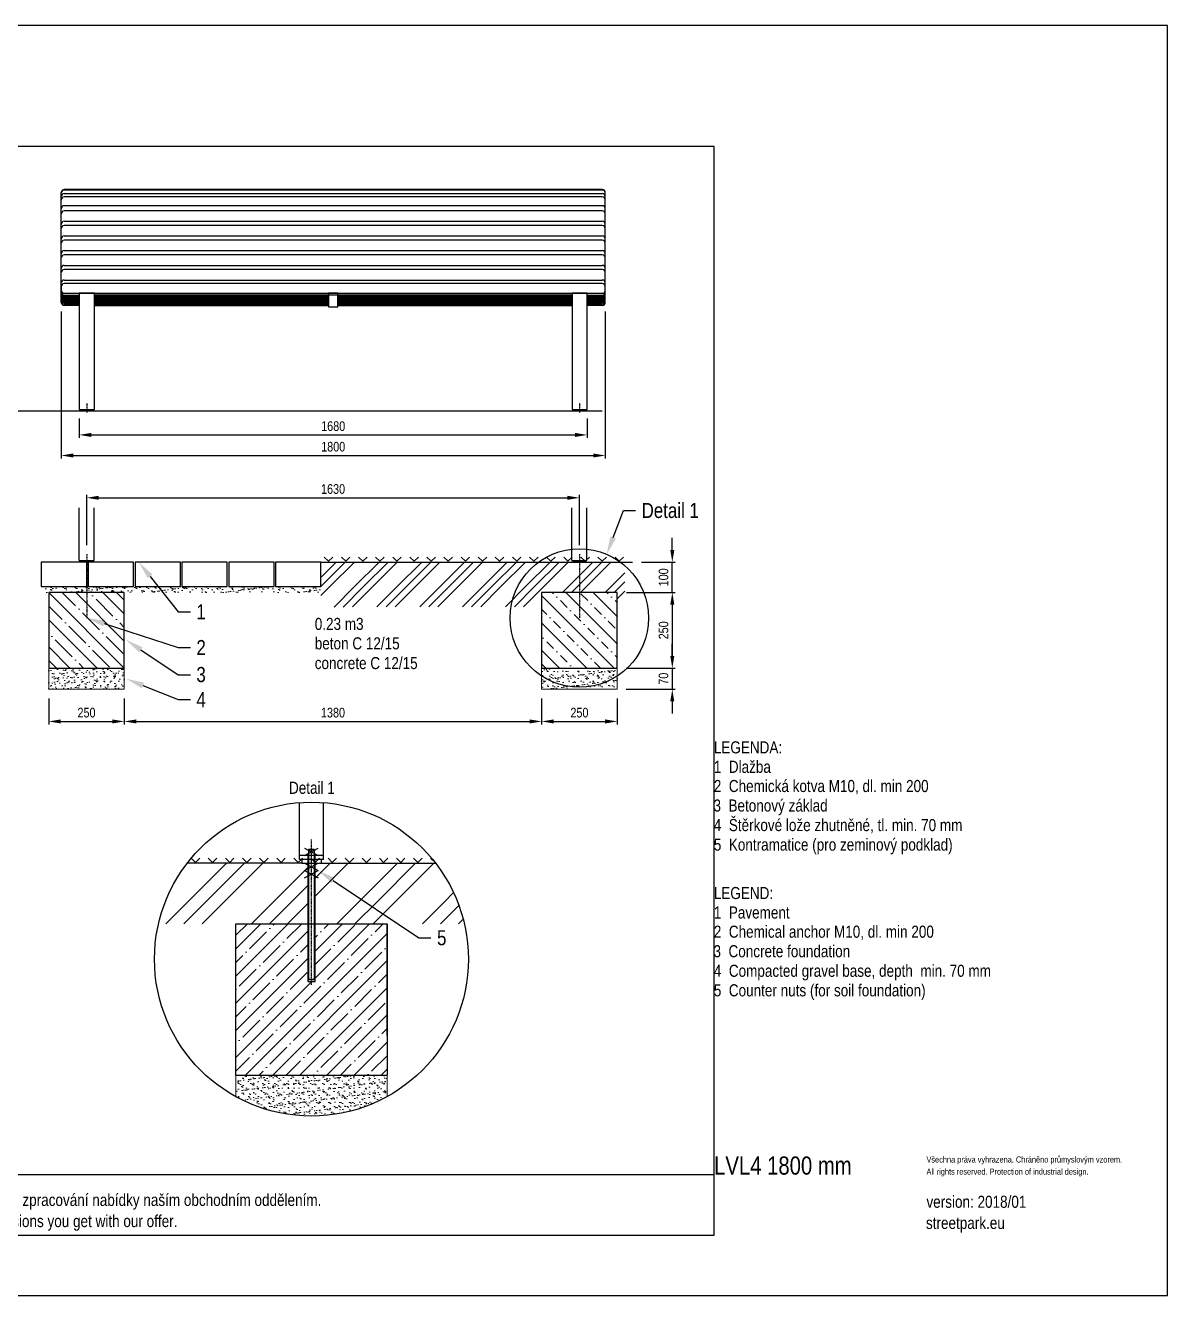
# Model space of a CAD drawing. Header units: millimetres. Extents: x 5064 to 11004, y 3085 to 7285.
# Drawn here: x 7226 to 11004, y 3085 to 7285 of the extents above; entities that cross this region are included whole.
import ezdxf
from ezdxf import colors
from ezdxf.entities.mleader import LeaderData, LeaderLine
from ezdxf.lldxf.tags import DXFTag
from ezdxf.math import Vec2, Vec3

# ---------------------------------------------------------------- set-up
doc = ezdxf.new("R2010")
doc.units = ezdxf.units.MM
doc.header["$LTSCALE"] = 0.3
doc.linetypes.add('DashDot', pattern=[15, 9, -3, 0, -3])
doc.layers.add('Nekreslit', color=6, linetype='Continuous', plot=False)
doc.layers.add('SRAFY', color=251, linetype='Continuous', lineweight=13)
doc.styles.add('SEACAD_Arial', font='arial.ttf', dxfattribs={"width": 0.8})
tags = doc.linetypes.add('HIDDEN2', pattern=[4.7625, 3.175, -1.5875]).pattern_tags.tags
tags[6:7] = [DXFTag(74, 4), DXFTag(75, 0), DXFTag(340, '0'), DXFTag(46, 0.0), DXFTag(50, 0.0), DXFTag(44, 0.0), DXFTag(45, 0.0)]
tags[4:5] = [DXFTag(74, 4), DXFTag(75, 0), DXFTag(340, '0'), DXFTag(46, 0.0), DXFTag(50, 0.0), DXFTag(44, 0.0), DXFTag(45, 0.0)]
doc.dimstyles.new('ISO-25', dxfattribs={"dimtxt": 1.6, "dimasz": 2, "dimexe": 0.5, "dimexo": 1.5, "dimtad": 1, "dimdec": 0, "dimtxsty": 'SEACAD_Arial', "dimcen": 2, "dimadec": 0, "dimazin": 0, "dimtfac": 1, "dimtdec": 0, "dimtmove": 0, "dimatfit": 3, "dimfxl": 1, "dimarcsym": 0})

# ---------------------------------------------------------------- blocks, each defined once
blk = doc.blocks.new('*D137')
at = {"color": 0, "lineweight": -2, "transparency": 16777216}
for p, q in [((7428.8, 5566.5), (7428.8, 5733.3)), ((7468.8, 5723.3), (9018.8, 5723.3)), ((9058.8, 5566.4), (9058.8, 5733.3))]:
    blk.add_line(p, q, dxfattribs=at)
at = {"color": 0, "transparency": 16777216}
for points in [[(7468.8, 5729.9), (7468.8, 5716.6), (7428.8, 5723.3)], [(9018.8, 5729.9), (9018.8, 5716.6), (9058.8, 5723.3)]]:
    blk.add_solid(points, dxfattribs=at)
at = {"layer": 'Defpoints', "color": 0, "transparency": 16777216}
for p in [(9058.8, 5723.3), (7428.8, 5536.5), (9058.8, 5536.4)]:
    blk.add_point(p, dxfattribs=at)
at = {"color": 0, "transparency": 16777216, "insert": (8243.8, 5752.1), "char_height": 32, "attachment_point": 5, "style": 'SEACAD_Arial'}
blk.add_mtext('1630', dxfattribs=at)
blk = doc.blocks.new('*D135')
at = {"color": 0, "lineweight": -2, "transparency": 16777216}
for p, q in [((9214.5, 5410.1), (9376, 5410.1)), ((9366, 5370.1), (9366, 5200.1)), ((9213.8, 5160.1), (9376, 5160.1))]:
    blk.add_line(p, q, dxfattribs=at)
at = {"color": 0, "transparency": 16777216}
for points in [[(9359.3, 5370.1), (9372.6, 5370.1), (9366, 5410.1)], [(9359.3, 5200.1), (9372.6, 5200.1), (9366, 5160.1)]]:
    blk.add_solid(points, dxfattribs=at)
at = {"layer": 'Defpoints', "color": 0, "transparency": 16777216}
for p in [(9184.5, 5410.1), (9183.8, 5160.1), (9366, 5160.1)]:
    blk.add_point(p, dxfattribs=at)
at = {"color": 0, "transparency": 16777216, "insert": (9337.1, 5285.1), "char_height": 32, "attachment_point": 5, "rotation": 90, "style": 'SEACAD_Arial'}
blk.add_mtext('250', dxfattribs=at)
blk = doc.blocks.new('*D136')
at = {"color": 0, "lineweight": -2, "transparency": 16777216}
for p, q in [((9366, 5200.1), (9366, 5240.1)), ((9214.4, 5160.1), (9376, 5160.1)), ((9366, 5160.1), (9366, 5090.1)), ((9213.8, 5090.1), (9376, 5090.1)), ((9366, 5050.1), (9366, 5010.1))]:
    blk.add_line(p, q, dxfattribs=at)
at = {"color": 0, "transparency": 16777216}
for points in [[(9359.3, 5200.1), (9372.6, 5200.1), (9366, 5160.1)], [(9359.3, 5050.1), (9372.6, 5050.1), (9366, 5090.1)]]:
    blk.add_solid(points, dxfattribs=at)
at = {"layer": 'Defpoints', "color": 0, "transparency": 16777216}
for p in [(9184.4, 5160.1), (9183.8, 5090.1), (9366, 5090.1)]:
    blk.add_point(p, dxfattribs=at)
at = {"color": 0, "transparency": 16777216, "insert": (9337.1, 5125.1), "char_height": 32, "attachment_point": 5, "rotation": 90, "style": 'SEACAD_Arial'}
blk.add_mtext('70', dxfattribs=at)
blk = doc.blocks.new('*D138')
at = {"color": 0, "lineweight": -2, "transparency": 16777216}
for p, q in [((7303.3, 5060.1), (7303.3, 4973.8)), ((7553.3, 5060.1), (7553.3, 4973.8)), ((7343.3, 4983.8), (7513.3, 4983.8))]:
    blk.add_line(p, q, dxfattribs=at)
at = {"color": 0, "transparency": 16777216}
for points in [[(7343.3, 4990.5), (7343.3, 4977.1), (7303.3, 4983.8)], [(7513.3, 4990.5), (7513.3, 4977.1), (7553.3, 4983.8)]]:
    blk.add_solid(points, dxfattribs=at)
at = {"layer": 'Defpoints', "color": 0, "transparency": 16777216}
for p in [(7303.3, 5090.1), (7553.3, 5090.1), (7553.3, 4983.8)]:
    blk.add_point(p, dxfattribs=at)
at = {"color": 0, "transparency": 16777216, "insert": (7428.3, 5012.7), "char_height": 32, "attachment_point": 5, "style": 'SEACAD_Arial'}
blk.add_mtext('250', dxfattribs=at)
blk = doc.blocks.new('*D139')
at = {"color": 0, "lineweight": -2, "transparency": 16777216}
for p, q in [((8933.8, 5060.1), (8933.8, 4973.8)), ((9183.8, 5060.1), (9183.8, 4973.8)), ((8973.8, 4983.8), (9143.8, 4983.8))]:
    blk.add_line(p, q, dxfattribs=at)
at = {"color": 0, "transparency": 16777216}
for points in [[(8973.8, 4990.5), (8973.8, 4977.1), (8933.8, 4983.8)], [(9143.8, 4990.5), (9143.8, 4977.1), (9183.8, 4983.8)]]:
    blk.add_solid(points, dxfattribs=at)
at = {"layer": 'Defpoints', "color": 0, "transparency": 16777216}
for p in [(8933.8, 5090.1), (9183.8, 5090.1), (9183.8, 4983.8)]:
    blk.add_point(p, dxfattribs=at)
at = {"color": 0, "transparency": 16777216, "insert": (9058.8, 5012.7), "char_height": 32, "attachment_point": 5, "style": 'SEACAD_Arial'}
blk.add_mtext('250', dxfattribs=at)
blk = doc.blocks.new('*D140')
at = {"color": 0, "lineweight": -2, "transparency": 16777216}
for p, q in [((7553.3, 5060.1), (7553.3, 4973.8)), ((8933.8, 5060.1), (8933.8, 4973.8)), ((7593.3, 4983.8), (8893.8, 4983.8))]:
    blk.add_line(p, q, dxfattribs=at)
at = {"color": 0, "transparency": 16777216}
for points in [[(7593.3, 4990.5), (7593.3, 4977.1), (7553.3, 4983.8)], [(8893.8, 4990.5), (8893.8, 4977.1), (8933.8, 4983.8)]]:
    blk.add_solid(points, dxfattribs=at)
at = {"layer": 'Defpoints', "color": 0, "transparency": 16777216}
for p in [(7553.3, 5090.1), (8933.8, 5090.1), (8933.8, 4983.8)]:
    blk.add_point(p, dxfattribs=at)
at = {"color": 0, "transparency": 16777216, "insert": (8243.6, 5012.7), "char_height": 32, "attachment_point": 5, "style": 'SEACAD_Arial'}
blk.add_mtext('1380', dxfattribs=at)
blk = doc.blocks.new('*D133')
at = {"color": 0, "lineweight": -2, "transparency": 16777216}
for p, q in [((9366, 5550.4), (9366, 5590.4)), ((9263.8, 5510.4), (9376, 5510.4)), ((9366, 5410.1), (9366, 5510.4)), ((9304.5, 5410.1), (9376, 5410.1)), ((9366, 5370.1), (9366, 5330.1))]:
    blk.add_line(p, q, dxfattribs=at)
at = {"color": 0, "transparency": 16777216}
for points in [[(9359.3, 5550.4), (9372.6, 5550.4), (9366, 5510.4)], [(9359.3, 5370.1), (9372.6, 5370.1), (9366, 5410.1)]]:
    blk.add_solid(points, dxfattribs=at)
at = {"layer": 'Defpoints', "color": 0, "transparency": 16777216}
for p in [(9233.8, 5510.4), (9366, 5510.4), (9274.5, 5410.1)]:
    blk.add_point(p, dxfattribs=at)
at = {"color": 0, "transparency": 16777216, "insert": (9337.1, 5460.3), "char_height": 32, "attachment_point": 5, "rotation": 90, "style": 'SEACAD_Arial'}
blk.add_mtext('100', dxfattribs=at)
blk = doc.blocks.new('*D141')
at = {"color": 0, "lineweight": -2, "transparency": 16777216}
for p, q in [((7344.3, 6339.5), (7344.3, 5853.2)), ((9144.3, 6339.5), (9144.3, 5853.2)), ((7384.3, 5863.2), (9104.3, 5863.2))]:
    blk.add_line(p, q, dxfattribs=at)
at = {"color": 0, "transparency": 16777216}
for points in [[(7384.3, 5869.8), (7384.3, 5856.5), (7344.3, 5863.2)], [(9104.3, 5869.8), (9104.3, 5856.5), (9144.3, 5863.2)]]:
    blk.add_solid(points, dxfattribs=at)
at = {"layer": 'Defpoints', "color": 0, "transparency": 16777216}
for p in [(7344.3, 6369.5), (9144.3, 6369.5), (9144.3, 5863.2)]:
    blk.add_point(p, dxfattribs=at)
at = {"color": 0, "transparency": 16777216, "insert": (8244.3, 5892), "char_height": 32, "attachment_point": 5, "style": 'SEACAD_Arial'}
blk.add_mtext('1800', dxfattribs=at)
blk = doc.blocks.new('*D143')
at = {"color": 0, "lineweight": -2, "transparency": 16777216}
for p, q in [((7404.3, 5985.4), (7404.3, 5921.2)), ((9084.3, 5985.4), (9084.3, 5921.2)), ((7444.3, 5931.2), (9044.3, 5931.2))]:
    blk.add_line(p, q, dxfattribs=at)
at = {"color": 0, "transparency": 16777216}
for points in [[(7444.3, 5937.8), (7444.3, 5924.5), (7404.3, 5931.2)], [(9044.3, 5937.8), (9044.3, 5924.5), (9084.3, 5931.2)]]:
    blk.add_solid(points, dxfattribs=at)
at = {"layer": 'Defpoints', "color": 0, "transparency": 16777216}
for p in [(7404.3, 6015.4), (9084.3, 6015.4), (9084.3, 5931.2)]:
    blk.add_point(p, dxfattribs=at)
at = {"color": 0, "transparency": 16777216, "insert": (8244.3, 5960), "char_height": 32, "attachment_point": 5, "style": 'SEACAD_Arial'}
blk.add_mtext('1680', dxfattribs=at)

msp = doc.modelspace()

# ---------------------------------------------------------------- hatches: boundary and pattern name
at = {"layer": 'SRAFY'}
h = msp.add_hatch(dxfattribs=at)
h.set_pattern_fill('GOST_GROUND', color=256, scale=10)
h.set_pattern_definition([(45, (818.47, 195.79), (141.4214, -9e-15), [200]), (45, (848.47, 195.79), (141.4214, -9e-15), [200]), (45, (878.47, 195.79), (141.4214, -9e-15), [200])])
h.paths.add_polyline_path([(8934.4, 5362.8), (8203.8, 5362.1), (8203.8, 5510.4), (9208.9, 5510.4), (9208.9, 5363), (9184.5, 5363), (9184.5, 5410.1), (8934.4, 5410.1)])
h = msp.add_hatch(dxfattribs=at)
h.set_pattern_fill('TERACO', color=256, scale=20)
h.set_pattern_definition([(45, (818.465, 195.79), (-28.28427, 28.28427), [20, -20]), (135, (875.034, 195.79), (-28.28427, -28.28427), [20, -20])])
h.paths.add_polyline_path([(8204.3, 5510.4), (8204.3, 5533.5), (9208.9, 5533.5), (9208.9, 5510.5)])
h = msp.add_hatch(dxfattribs=at)
h.set_pattern_fill('AR-SAND', color=256, scale=0.5)
h.set_pattern_definition([(37.5, (743.361, 195.79), (-0.800016, 24.47066), [0, -19.304, 0, -21.59, 0, -20.6375]), (7.5, (743.36, 195.79), (22.47616, 35.84126), [0, -10.414, 0, -17.399, 0, -6.6675]), (327.5, (727.74, 195.79), (39.54962, 0.07186), [0, -6.35, 0, -22.86, 0, -29.845]), (317.5, (727.74, 195.79), (38.17782, 11.14647), [0, -3.175, 0, -14.986, 0, -17.145])])
h.paths.add_polyline_path([(7278.8, 5430.4), (7278.8, 5410.5), (7309.3, 5410.4), (7429.3, 5410.3), (7429.3, 5430.4)])
h.paths.add_polyline_path([(8203.8, 5410.1), (8203.8, 5430.4), (7429.3, 5430.4), (7429.3, 5410.3), (7559.3, 5410.1)])
h = msp.add_hatch(dxfattribs=at)
h.set_pattern_fill('ANSI35', color=256, scale=10, angle=90)
h.set_pattern_definition([(135, (500, 0), (-44.9013, -44.9013), []), (135, (500, 44.9), (-44.9013, -44.9013), [79.375, -15.875, 0, -15.875])])
h.paths.add_polyline_path([(7303.3, 5410.4), (7303.3, 5160.1), (7553.3, 5160.1), (7553.3, 5410.1)])
h = msp.add_hatch(dxfattribs=at)
h.set_pattern_fill('BETON-PROSTY', color=256, scale=0.8, angle=90)
h.set_pattern_definition([(135, (216.214, 631.35), (-45.25483, -45.25483), []), (135, (216.214, 676.607), (-67.88225, -22.6274), [32, -16, 0, -16])])
h.paths.add_polyline_path([(9184.4, 5410.1), (8934.4, 5410.1), (8934.4, 5160.1), (9184.4, 5160.1)])
h = msp.add_hatch(dxfattribs=at)
h.set_pattern_fill('AR-SAND', color=256, scale=0.5, angle=90)
h.set_pattern_definition([(127.5, (500, 0), (-24.47066, -0.800016), [0, -19.304, 0, -21.59, 0, -20.6375]), (97.5, (500, 0), (-35.84126, 22.47616), [0, -10.414, 0, -17.399, 0, -6.6675]), (57.5, (500, -15.62), (-0.07186, 39.54962), [0, -6.35, 0, -22.86, 0, -29.845]), (47.5, (500, -15.62), (-11.14647, 38.17782), [0, -3.175, 0, -14.986, 0, -17.145])])
h.paths.add_polyline_path([(7553.3, 5090.1), (7553.3, 5160.1), (7303.3, 5160.1), (7303.3, 5090.1)])
h = msp.add_hatch(dxfattribs=at)
h.set_pattern_fill('AR-SAND', color=256, scale=0.5)
h.set_pattern_definition([(37.5, (811.878, 631.35), (-0.800016, 24.47066), [0, -19.304, 0, -21.59, 0, -20.6375]), (7.5, (811.878, 631.35), (22.47616, 35.84126), [0, -10.414, 0, -17.399, 0, -6.6675]), (327.5, (796.257, 631.35), (39.54962, 0.07186), [0, -6.35, 0, -22.86, 0, -29.845]), (317.5, (796.257, 631.35), (38.17782, 11.14647), [0, -3.175, 0, -14.986, 0, -17.145])])
h.paths.add_polyline_path([(8934.4, 5160.1), (9184.4, 5160.1), (9184.4, 5090.1), (8934.5, 5090.1)])
h = msp.add_hatch(dxfattribs=at)
h.set_pattern_fill('TERACO', color=256, scale=20)
h.set_pattern_definition([(45, (-74.24, -799.72), (-28.28427, 28.28427), [20, -20]), (135, (-17.67, -799.72), (-28.28427, -28.28427), [20, -20])])
h.paths.add_polyline_path([(7770.5, 4514.9), (7770.5, 4538), (8574.2, 4538), (8574.2, 4514.9)])
h = msp.add_hatch(dxfattribs=at)
h.set_pattern_fill('GOST_GROUND', color=256, scale=20)
h.set_pattern_definition([(45, (693.36, 145.79), (282.8427, -2e-14), [400]), (45, (753.36, 145.79), (282.8427, -2e-14), [400]), (45, (813.36, 145.79), (282.8427, -2e-14), [400])])
h.paths.add_polyline_path([(8162.3, 4515), (8140.3, 4515), (7761.4, 4515, 0.107975), (7666.6, 4314.7), (7922.3, 4314.7), (8162.3, 4314.7)])
h.paths.add_polyline_path([(8583.3, 4515), (8204.3, 4515), (8182.3, 4515), (8182.3, 4314.7), (8422.3, 4314.7), (8678.1, 4314.7, 0.107975)])
h = msp.add_hatch(dxfattribs=at)
h.set_pattern_fill('ANSI35', color=256, scale=10)
h.set_pattern_definition([(45, (693.36, 145.79), (-44.9013, 44.90127), []), (45, (738.26, 145.79), (-44.9013, 44.90127), [79.375, -15.875, 0, -15.875])])
h.paths.add_polyline_path([(8422.3, 4314.7), (8182.3, 4314.7), (8182.3, 4123.7), (8162.3, 4123.7), (8162.3, 4314.7), (7922.3, 4314.7), (7922.3, 3814.7), (8422.3, 3814.7)])
h = msp.add_hatch(dxfattribs=at)
h.set_pattern_fill('AR-SAND', color=256, scale=0.5)
h.set_pattern_definition([(37.5, (693.361, 145.79), (-0.80002, 24.47066), [0, -19.304, 0, -21.59, 0, -20.6375]), (7.5, (693.36, 145.79), (22.47616, 35.84126), [0, -10.414, 0, -17.399, 0, -6.6675]), (327.5, (677.74, 145.79), (39.54962, 0.071866), [0, -6.35, 0, -22.86, 0, -29.845]), (317.5, (677.74, 145.79), (38.17782, 11.14647), [0, -3.175, 0, -14.986, 0, -17.145])])
h.paths.add_polyline_path([(7922.3, 3814.7), (7922.3, 3742.8, 0.256659), (8422.3, 3742.8), (8422.3, 3814.7)])

# ---------------------------------------------------------------- linework, layer by layer
for p, q in [((7344.3, 6369.5), (7344.3, 6732.7)), ((9134.3, 6742.7), (7354.3, 6742.7)), ((9134.3, 6740.9), (7354.3, 6740.9)), ((7354.3, 6729), (9134.3, 6729)), ((9144.3, 6369.5), (9144.3, 6732.7)), ((9134.3, 6717.9), (7354.3, 6717.9)), ((9134.3, 6689.2), (7354.3, 6689.2)), ((9134.3, 6671.9), (7354.3, 6671.9)), ((7354.3, 6637.5), (9134.3, 6637.5)), ((9134.3, 6623.4), (7354.3, 6623.4)), ((7354.3, 6589), (9134.3, 6589)), ((9134.3, 6574.8), (7354.3, 6574.8)), ((7354.3, 6540.5), (9134.3, 6540.5)), ((9134.3, 6526.3), (7354.3, 6526.3)), ((7354.3, 6491.9), (9134.3, 6491.9)), ((9134.3, 6477.8), (7354.3, 6477.8)), ((7354.3, 6443.4), (9134.3, 6443.4)), ((7354.3, 6399.6), (9134.3, 6399.6)), ((7404.3, 6391.9), (7354.3, 6391.9)), ((7404.3, 6387.7), (7354.3, 6387.7)), ((7404.3, 6386.2), (7354.3, 6386.2)), ((8229.3, 6391.9), (7454.3, 6391.9)), ((8229.3, 6387.7), (7454.3, 6387.7)), ((8229.3, 6386.2), (7454.3, 6386.2)), ((8229.3, 6394.4), (8259.3, 6394.4)), ((9034.3, 6391.9), (8259.3, 6391.9)), ((9034.3, 6387.7), (8259.3, 6387.7)), ((9034.3, 6386.2), (8259.3, 6386.2)), ((9134.3, 6391.9), (9084.3, 6391.9)), ((9134.3, 6387.7), (9084.3, 6387.7)), ((9134.3, 6386.2), (9084.3, 6386.2)), ((7404.3, 6382.1), (7354.3, 6382.1)), ((7404.3, 6380.6), (7354.3, 6380.6)), ((7404.3, 6376.4), (7354.3, 6376.4)), ((7404.3, 6375), (7354.3, 6375)), ((7404.3, 6370.8), (7354.3, 6370.8)), ((7404.3, 6369.3), (7354.3, 6369.3)), ((7404.3, 6365.1), (7354.3, 6365.1)), ((7404.3, 6363.7), (7354.3, 6363.7)), ((7404.3, 6359.5), (7354.3, 6359.5)), ((8229.3, 6382.1), (7454.3, 6382.1)), ((8229.3, 6380.6), (7454.3, 6380.6)), ((8229.3, 6376.4), (7454.3, 6376.4)), ((8229.3, 6375), (7454.3, 6375)), ((8229.3, 6370.8), (7454.3, 6370.8)), ((8229.3, 6369.3), (7454.3, 6369.3)), ((8229.3, 6365.1), (7454.3, 6365.1)), ((8229.3, 6363.7), (7454.3, 6363.7)), ((8229.3, 6359.5), (7454.3, 6359.5)), ((9034.3, 6382.1), (8259.3, 6382.1)), ((9034.3, 6380.6), (8259.3, 6380.6)), ((9034.3, 6376.4), (8259.3, 6376.4)), ((9034.3, 6375), (8259.3, 6375)), ((9034.3, 6370.8), (8259.3, 6370.8)), ((9034.3, 6369.3), (8259.3, 6369.3)), ((9034.3, 6365.1), (8259.3, 6365.1)), ((9034.3, 6363.7), (8259.3, 6363.7)), ((9034.3, 6359.5), (8259.3, 6359.5)), ((9134.3, 6382.1), (9084.3, 6382.1)), ((9134.3, 6380.6), (9084.3, 6380.6)), ((9134.3, 6376.4), (9084.3, 6376.4)), ((9134.3, 6375), (9084.3, 6375)), ((9134.3, 6370.8), (9084.3, 6370.8)), ((9134.3, 6369.3), (9084.3, 6369.3)), ((9134.3, 6365.1), (9084.3, 6365.1)), ((9134.3, 6363.7), (9084.3, 6363.7)), ((9134.3, 6359.5), (9084.3, 6359.5)), ((5639.6, 6010.4), (8902.9, 6010.4)), ((7403.8, 5515.4), (7403.8, 5690.4)), ((7453.8, 5515.4), (7453.8, 5690.4)), ((9033.8, 5515.4), (9033.8, 5690.4)), ((9083.8, 5515.4), (9083.8, 5690.4)), ((7403.8, 5515.4), (7453.8, 5515.4)), ((8203.8, 5510.4), (9233.8, 5510.4)), ((9033.8, 5515.4), (9083.8, 5515.4)), ((8149.8, 4564.6), (8194.8, 4540.6)), ((8149.8, 4540.6), (8194.8, 4564.6)), ((8163.9, 4561), (8180.7, 4561)), ((8140.4, 4515), (7761.4, 4515)), ((8140.4, 4515), (8204.3, 4515)), ((8149.8, 4515), (8194.8, 4491)), ((8149.8, 4491), (8194.8, 4515)), ((8204.3, 4515), (8583.3, 4515)), ((8149.8, 4491), (8194.8, 4467)), ((8149.8, 4467), (8194.8, 4491))]:
    msp.add_line(p, q)
at = {"color": 7, "linetype": 'Continuous'}
for p, q in [((7278.8, 6010.4), (9133.8, 6010.4)), ((7428.8, 5510.4), (7278.8, 5510.4)), ((7278.8, 5510.4), (7278.8, 5430.4)), ((7428.8, 5430.4), (7428.8, 5510.4)), ((7583.8, 5510.4), (7433.8, 5510.4)), ((7433.8, 5510.4), (7433.8, 5430.4)), ((7583.8, 5430.4), (7583.8, 5510.4)), ((7738.8, 5510.4), (7588.8, 5510.4)), ((7588.8, 5510.4), (7588.8, 5430.4)), ((7738.8, 5430.4), (7738.8, 5510.4)), ((7893.8, 5510.4), (7743.8, 5510.4)), ((7743.8, 5510.4), (7743.8, 5430.4)), ((7893.8, 5430.4), (7893.8, 5510.4)), ((8048.8, 5510.4), (7898.8, 5510.4)), ((7898.8, 5510.4), (7898.8, 5430.4)), ((8048.8, 5430.4), (8048.8, 5510.4)), ((8203.8, 5510.4), (8053.8, 5510.4)), ((8053.8, 5510.4), (8053.8, 5430.4)), ((8203.8, 5430.4), (8203.8, 5510.4)), ((8974.3, 5510.5), (9004.3, 5510.5)), ((7278.8, 5430.4), (7428.8, 5430.4)), ((7433.8, 5430.4), (7583.8, 5430.4)), ((7588.8, 5430.4), (7738.8, 5430.4)), ((7743.8, 5430.4), (7893.8, 5430.4)), ((7898.8, 5430.4), (8048.8, 5430.4)), ((8053.8, 5430.4), (8203.8, 5430.4)), ((8132.3, 4527.8), (8132.3, 4715.3)), ((8212.3, 4527.8), (8212.3, 4715.3)), ((8212.3, 4527.8), (8132.3, 4527.8)), ((8140.4, 4527.8), (8140.4, 4515)), ((8204.3, 4527.8), (8204.3, 4515)), ((7922.3, 3814.7), (7922.3, 4314.7)), ((7922.3, 4314.7), (8422.3, 4314.7)), ((8422.3, 4314.7), (8422.3, 3814.7)), ((8422.3, 4193.7), (8422.3, 4313.7)), ((8422.3, 3945.4), (8422.3, 4313.7)), ((7922.3, 3814.7), (8422.3, 3814.7))]:
    msp.add_line(p, q, dxfattribs=at)
at = {"color": 7, "linetype": 'DashDot', "ltscale": 0.1}
for p, q in [((7429.3, 6036.5), (7429.3, 6005.5)), ((9059.3, 6036.5), (9059.3, 6005.5))]:
    msp.add_line(p, q, dxfattribs=at)
at = {"linetype": 'DashDot', "lineweight": 30}
for p, q in [((7428.8, 5536.5), (7428.8, 5325.8)), ((9058.8, 5536.4), (9058.8, 5325.8))]:
    msp.add_line(p, q, dxfattribs=at)
at = {"color": 7, "linetype": 'DashDot', "lineweight": 30}
msp.add_line((8172.3, 4112.9), (8172.3, 4592.9), dxfattribs=at)
at = {"color": 7, "linetype": 'HIDDEN2'}
for p, q in [((8212.3, 4540.6), (8132.3, 4540.6)), ((8160.3, 4540.6), (8160.3, 4314.7)), ((8163.9, 4561), (8162.3, 4559.4)), ((8182.3, 4559.4), (8162.3, 4559.4)), ((8162.3, 4559.4), (8162.3, 4131.3)), ((8182.3, 4559.4), (8180.7, 4561)), ((8182.3, 4131.3), (8182.3, 4559.4)), ((8184.3, 4314.7), (8184.3, 4540.6)), ((8162.3, 4514.9), (8162.3, 4514.9)), ((8182.3, 4514.9), (8182.3, 4514.9)), ((8160.3, 4314.7), (8160.3, 4123.7)), ((8184.3, 4123.7), (8184.3, 4314.7)), ((8160.3, 4123.7), (8184.3, 4123.7)), ((8162.3, 4131.3), (8182.3, 4131.3)), ((8162.3, 4131.3), (8163.9, 4129.7)), ((8172.3, 4129.7), (8163.9, 4129.7)), ((8180.7, 4129.7), (8172.3, 4129.7)), ((8180.7, 4129.7), (8182.3, 4131.3))]:
    msp.add_line(p, q, dxfattribs=at)
msp.add_lwpolyline([(9084.3, 6393.4), (9134.3, 6393.4, 0.414214), (9144.3, 6403.4), (9144.3, 6421.5, 0.414214), (9134.3, 6431.5), (7354.3, 6431.5, 0.414214), (7344.3, 6421.5), (7344.3, 6403.4, 0.414214), (7354.3, 6393.4), (7404.3, 6393.4)], format="xyb")
for points in [[(7404.3, 6015.4), (7454.3, 6015.4), (7454.3, 6399.4), (7404.3, 6399.4)], [(8229.3, 6354.8), (8259.3, 6354.8), (8259.3, 6399.4), (8229.3, 6399.4)], [(9034.3, 6015.4), (9084.3, 6015.4), (9084.3, 6399.4), (9034.3, 6399.4)], [(7409.3, 6015.4), (7449.3, 6015.4), (7449.3, 6010.4), (7409.3, 6010.4)], [(9039.3, 6015.4), (9079.3, 6015.4), (9079.3, 6010.4), (9039.3, 6010.4)], [(7408.8, 5515.4), (7448.8, 5515.4), (7448.8, 5510.4), (7408.8, 5510.4)], [(9038.8, 5515.4), (9078.8, 5515.4), (9078.8, 5510.4), (9038.8, 5510.4)], [(7303.3, 5160.1), (7553.3, 5160.1), (7553.3, 5410.1), (7303.3, 5410.4)], [(8933.8, 5160.1), (9183.8, 5160.1), (9183.8, 5410.1), (8933.8, 5410.1)]]:
    msp.add_lwpolyline(points, close=True)
for points in [[(7454.3, 6393.4), (8229.3, 6393.4)], [(8229.3, 6393.4), (7454.3, 6393.4)], [(8259.3, 6393.4), (9034.3, 6393.4)], [(9034.3, 6393.4), (8259.3, 6393.4)], [(7454.3, 6359.5), (8229.3, 6359.5)], [(8259.3, 6359.5), (9034.3, 6359.5)]]:
    msp.add_lwpolyline(points)
msp.add_circle((9058.8, 5325.8), 229)
at = {"color": 7, "linetype": 'Continuous'}
for centre, radius in [((7429.3, 5510.5), 0.01), ((8989.3, 5510.5), 0.01), ((9133.8, 5510.4), 0.01), ((9133.8, 5510.4), 0.01), ((7559.3, 5160.1), 0.01), ((9109.3, 5160.1), 0.01), ((9109.3, 5160.1), 0.01), ((8172.3, 4197.8), 519.1)]:
    msp.add_circle(centre, radius, dxfattribs=at)
for centre, start, end in [((7354.3, 6732.7), 90, 180), ((7354.3, 6730.9), 90, 180), ((7354.3, 6719), 90, 180), ((9134.3, 6732.7), 0, 90), ((9134.3, 6730.9), 0, 90), ((9134.3, 6719), 0, 90), ((7354.3, 6707.9), 90, 180), ((7354.3, 6679.2), 90, 180), ((9134.3, 6707.9), 0, 90), ((9134.3, 6679.2), 0, 90), ((7354.3, 6661.9), 90, 180), ((7354.3, 6627.5), 90, 180), ((9134.3, 6661.9), 0, 90), ((9134.3, 6627.5), 0, 90), ((7354.3, 6613.4), 90, 180), ((9134.3, 6613.4), 0, 90), ((7354.3, 6579), 90, 180), ((7354.3, 6564.8), 90, 180), ((9134.3, 6579), 0, 90), ((9134.3, 6564.8), 0, 90), ((7354.3, 6530.5), 90, 180), ((7354.3, 6516.3), 90, 180), ((9134.3, 6530.5), 0, 90), ((9134.3, 6516.3), 0, 90), ((7354.3, 6481.9), 90, 180), ((7354.3, 6467.8), 90, 180), ((9134.3, 6481.9), 0, 90), ((9134.3, 6467.8), 0, 90), ((7354.3, 6433.4), 90, 180), ((9134.3, 6433.4), 0, 90), ((7354.3, 6409.6), 180, 270), ((7354.3, 6401.9), 180, 270), ((7354.3, 6397.7), 180, 270), ((7354.3, 6396.2), 180, 270), ((7354.3, 6392.1), 180, 270), ((7354.3, 6390.6), 180, 270), ((7354.3, 6386.4), 180, 270), ((7354.3, 6385), 180, 270), ((9134.3, 6409.6), 270, 0), ((9134.3, 6401.9), 270, 0), ((9134.3, 6397.7), 270, 0), ((9134.3, 6396.2), 270, 0), ((9134.3, 6392.1), 270, 0), ((9134.3, 6390.6), 270, 0), ((9134.3, 6386.4), 270, 0), ((9134.3, 6385), 270, 0), ((7354.3, 6380.8), 180, 270), ((7354.3, 6379.3), 180, 270), ((7354.3, 6375.1), 180, 270), ((7354.3, 6373.7), 180, 270), ((7354.3, 6369.5), 180, 270), ((9134.3, 6380.8), 270, 0), ((9134.3, 6379.3), 270, 0), ((9134.3, 6375.1), 270, 0), ((9134.3, 6373.7), 270, 0), ((9134.3, 6369.5), 270, 0)]:
    msp.add_arc(centre, 10, start, end)
at = {"layer": 'Nekreslit'}
msp.add_line((5464.4, 3485.3), (9504.4, 3485.3), dxfattribs=at)
for points in [[(5064.4, 3085.3), (11004.4, 3085.3), (11004.4, 7285.3), (5064.4, 7285.3)], [(5464.4, 3285.3), (9504.4, 3285.3), (9504.4, 6885.3), (5464.4, 6885.3)]]:
    msp.add_lwpolyline(points, close=True, dxfattribs=at)
at = {"layer": 'SRAFY'}
for p, q in [((7303.3, 5160.1), (7303.3, 5090.1)), ((7553.3, 5160.1), (7553.3, 5090.1)), ((8933.8, 5160.1), (8933.8, 5090.1)), ((9183.8, 5160.1), (9183.8, 5090.1)), ((7303.3, 5090.1), (7553.3, 5090.1)), ((8933.8, 5090.1), (9183.8, 5090.1)), ((7922.3, 3814.7), (7922.3, 3742.8)), ((7922.3, 3814.7), (8422.3, 3814.7)), ((8422.3, 3814.7), (8422.3, 3742.8))]:
    msp.add_line(p, q, dxfattribs=at)

# ---------------------------------------------------------------- texts
at = {"style": 'SEACAD_Arial', "width": 0.8}
for s, height, p in [('0.23 m3', 40, (8183.3, 5286.2)), ('beton C 12/15', 40, (8183.3, 5222)), ('concrete C 12/15', 40, (8183.3, 5156.8)), ('LEGENDA:', 40, (9503.3, 4878.1)), ('1  Dlažba', 40, (9503.3, 4813.8)), ('2  Chemická kotva M10, dl. min 200', 40, (9503.3, 4750.3)), ('3  Betonový základ', 40, (9502.2, 4685.8)), ('4  Štěrkové lože zhutněné, tl. min. 70 mm', 40, (9503.3, 4621.1)), ('5  Kontramatice (pro zeminový podklad)', 40, (9503.3, 4556.5)), ('LEGEND:', 40, (9503.3, 4396.4)), ('1  Pavement', 40, (9503.3, 4332.1)), ('2  Chemical anchor M10, dl. min 200', 40, (9503.3, 4268.6)), ('3  Concrete foundation', 40, (9502.2, 4204)), ('4  Compacted gravel base, depth  min. 70 mm', 40, (9503.3, 4139.3)), ('5  Counter nuts (for soil foundation)', 40, (9503.3, 4074.7)), ('LVL4 1800 mm ', 60, (9504.4, 3485.3)), ('Všechna práva vyhrazena. Chráněno průmyslovým vzorem.', 20, (10206.7, 3525.3)), ('All rights reserved. Protection of industrial design.', 20, (10206.7, 3485.3)), ('Rozměry výrobků, základů a kotvení jsou pouze orientační. Přesné rozměry obdržíte při zpracování nabídky naším obchodním oddělením.', 39.9982, (5469.8, 3381.6)), ('version: 2018/01', 40, (10206.7, 3375.5)), ('Dimensions of products, fundations and anchors are informative only. The exact dimensions you get with our offer.', 39.9982, (5468.2, 3311.7)), ('streetpark.eu', 40, (10205.1, 3305.6))]:
    msp.add_text(s, height=height, dxfattribs=at).set_placement(p)
at = {"insert": (8098.1, 4784.4), "char_height": 40, "attachment_point": 1, "style": 'SEACAD_Arial'}
msp.add_mtext_dynamic_manual_height_columns('Detail 1', width=226.121, gutter_width=200, heights=[0], dxfattribs=at)

# ---------------------------------------------------------------- dimensions: what is measured, and where the dimension line sits
dim = msp.add_linear_dim(base=(9144.3, 5863.2), p1=(7344.3, 6369.5), p2=(9144.3, 6369.5), dimstyle='ISO-25')
dim.commit()
dim.dimension.update_dxf_attribs({"geometry": '*D141', "text_midpoint": (8244.3, 5863.2), "dimtype": 160})
dim = msp.add_linear_dim(base=(9084.3, 5931.2), p1=(7404.3, 6015.4), p2=(9084.3, 6015.4), dimstyle='ISO-25')
dim.commit()
dim.dimension.update_dxf_attribs({"geometry": '*D143', "text_midpoint": (8244.3, 5960)})
for base, p1, p2, override, picture, middle in [((9058.8, 5723.3), (7428.8, 5536.5), (9058.8, 5536.4), {"dimscale": 0}, '*D137', (8243.8, 5752.1)), ((7553.3, 4983.8), (7303.3, 5090.1), (7553.3, 5090.1), {"dimscale": 0, "dimtix": 0, "dimtofl": 1, "dimtmove": 0, "dimatfit": 3}, '*D138', (7428.3, 5012.7)), ((8933.8053, 4983.8161), (7553.3287, 5090.116), (8933.8053, 5090.1011), {"dimscale": 0, "dimtix": 0, "dimtofl": 1, "dimtmove": 0, "dimatfit": 3}, '*D140', (8243.567, 5012.6653)), ((9183.8, 4983.8), (8933.8, 5090.1), (9183.8, 5090.1), {"dimscale": 0, "dimtix": 0, "dimtofl": 1, "dimtmove": 0, "dimatfit": 3}, '*D139', (9058.8, 5012.7))]:
    dim = msp.add_linear_dim(base=base, p1=p1, p2=p2, dimstyle='ISO-25', override=override)
    dim.commit()
    dim.dimension.update_dxf_attribs({"geometry": picture, "text_midpoint": middle})
dim = msp.add_linear_dim(base=(9366, 5510.4), p1=(9274.5, 5410.1), p2=(9233.8, 5510.4), angle=90, dimstyle='ISO-25')
dim.commit()
dim.dimension.update_dxf_attribs({"geometry": '*D133', "text_midpoint": (9337.1, 5460.3)})
for base, p1, p2, override, picture, middle in [((9366, 5160.1), (9184.5, 5410.1), (9183.8, 5160.1), {"dimscale": 0}, '*D135', (9337.1, 5285.1)), ((9366, 5090.1), (9184.4, 5160.1), (9183.8, 5090.1), {"dimscale": 0, "dimtmove": 1}, '*D136', (9337.1, 5125.1))]:
    dim = msp.add_linear_dim(base=base, p1=p1, p2=p2, angle=90, dimstyle='ISO-25', override=override)
    dim.commit()
    dim.dimension.update_dxf_attribs({"geometry": picture, "text_midpoint": middle})

# ---------------------------------------------------------------- leaders
ml = msp.add_multileader_mtext('Standard')
ml.set_content('Detail 1', color=256, style='SEACAD_Arial')
ml.set_leader_properties(lineweight=-3)
ml.build(insert=Vec2(0, 0))
ml.multileader.update_dxf_attribs({"text_right_attachment_type": 6, "dogleg_length": 2, "arrow_head_size": 60, "scale": 20})
ctx = ml.context
ctx.base_point, ctx.scale, ctx.char_height, ctx.arrow_head_size, ctx.landing_gap_size, ctx.plane_origin = Vec3(9244.5, 5681), 20, 50, 60, 20, Vec3(10734.9, 5527.5)
ctx.right_attachment = 6
notes = []
notes.append((ctx, [(0, (1, 1, 0), (9204.5, 5681), (1, 0), 40, [(0, [(9148.9, 5536.3)], 0, [])])]))
ctx.mtext.insert, ctx.mtext.flow_direction = Vec3(9264.5, 5706.4), 5
ml = msp.add_multileader_mtext('Standard')
ml.set_content('1', color=256, style='SEACAD_Arial')
ml.set_leader_properties()
ml.build(insert=Vec2(0, 0))
ml.multileader.update_dxf_attribs({"text_right_attachment_type": 6, "dogleg_length": 2, "arrow_head_size": 60, "scale": 20})
ctx = ml.context
ctx.base_point, ctx.scale, ctx.char_height, ctx.arrow_head_size, ctx.landing_gap_size, ctx.plane_origin = Vec3(7771.8, 5346.3), 20, 50, 60, 20, Vec3(7508.8, 5510.4)
ctx.right_attachment = 6
notes.append((ctx, [(0, (1, 1, 0), (7731.8, 5346.3), (1, 0), 40, [(0, [(7601.4, 5510.4)], 0, [])])]))
ctx.mtext.insert, ctx.mtext.flow_direction = Vec3(7791.8, 5371.3), 5
ml = msp.add_multileader_mtext('Standard')
ml.set_content('2', color=256, style='SEACAD_Arial')
ml.set_leader_properties()
ml.build(insert=Vec2(0, 0))
ml.multileader.update_dxf_attribs({"text_right_attachment_type": 6, "dogleg_length": 2, "arrow_head_size": 60, "scale": 20})
ctx = ml.context
ctx.base_point, ctx.scale, ctx.char_height, ctx.arrow_head_size, ctx.landing_gap_size, ctx.plane_origin = Vec3(7771.8, 5228), 20, 50, 60, 20, Vec3(7429.3, 5325.8)
ctx.right_attachment = 6
notes.append((ctx, [(0, (1, 1, 0), (7731.8, 5228), (1, 0), 40, [(0, [(7429.3, 5325.8)], 0, [])])]))
ctx.mtext.insert, ctx.mtext.flow_direction = Vec3(7791.8, 5253), 5
ml = msp.add_multileader_mtext('Standard')
ml.set_content('3', color=256, style='SEACAD_Arial')
ml.set_leader_properties()
ml.build(insert=Vec2(0, 0))
ml.multileader.update_dxf_attribs({"text_right_attachment_type": 6, "dogleg_length": 2, "arrow_head_size": 60, "scale": 20})
ctx = ml.context
ctx.base_point, ctx.scale, ctx.char_height, ctx.arrow_head_size, ctx.landing_gap_size, ctx.plane_origin = Vec3(7771.8, 5138.4), 20, 50, 60, 20, Vec3(7428.3, 5113)
ctx.right_attachment = 6
notes.append((ctx, [(0, (1, 1, 0), (7731.8, 5138.4), (1, 0), 40, [(0, [(7558, 5254.1)], 0, [])])]))
ctx.mtext.insert, ctx.mtext.flow_direction = Vec3(7791.8, 5163.9), 5
ml = msp.add_multileader_mtext('Standard')
ml.set_content('4', color=256, style='SEACAD_Arial')
ml.set_leader_properties()
ml.build(insert=Vec2(0, 0))
ml.multileader.update_dxf_attribs({"text_right_attachment_type": 6, "dogleg_length": 2, "arrow_head_size": 60, "scale": 20})
ctx = ml.context
ctx.base_point, ctx.scale, ctx.char_height, ctx.arrow_head_size, ctx.landing_gap_size, ctx.plane_origin = Vec3(7771.8, 5055.8), 20, 50, 60, 20, Vec3(7349.2, 5166.2)
ctx.right_attachment = 6
notes.append((ctx, [(0, (1, 1, 0), (7731.8, 5055.8), (1, 0), 40, [(0, [(7559.3, 5125.1)], 0, [])])]))
ctx.mtext.insert, ctx.mtext.flow_direction = Vec3(7791.8, 5080.8), 5
ml = msp.add_multileader_mtext('Standard')
ml.set_content('5', color=256, style='SEACAD_Arial')
ml.set_leader_properties()
ml.build(insert=Vec2(0, 0))
ml.multileader.update_dxf_attribs({"text_right_attachment_type": 6, "dogleg_length": 2, "arrow_head_size": 60, "scale": 20})
ctx = ml.context
ctx.base_point, ctx.scale, ctx.char_height, ctx.arrow_head_size, ctx.landing_gap_size, ctx.plane_origin = Vec3(8567.8, 4268.2), 20, 50, 60, 20, Vec3(8057, 4405.9)
ctx.right_attachment = 6
notes.append((ctx, [(0, (1, 1, 0), (8527.8, 4268.2), (1, 0), 40, [(0, [(8194.8, 4491)], 0, [])])]))
ctx.mtext.insert, ctx.mtext.flow_direction = Vec3(8587.8, 4293.6), 5
for ctx, leaders in notes:
    for number, flags, end, landing, length, lines in leaders:
        leader = LeaderData()
        leader.index, (leader.has_last_leader_line, leader.has_dogleg_vector, leader.attachment_direction) = number, flags
        leader.last_leader_point, leader.dogleg_vector, leader.dogleg_length = Vec3(end), Vec3(landing), length
        for number, points, colour, breaks in lines:
            line = LeaderLine()
            line.index, line.vertices, line.color, line.breaks = number, Vec3.list(points), colors.encode_raw_color(colour), breaks
            leader.lines.append(line)
        ctx.leaders.append(leader)

doc.saveas('drawing.dxf')
